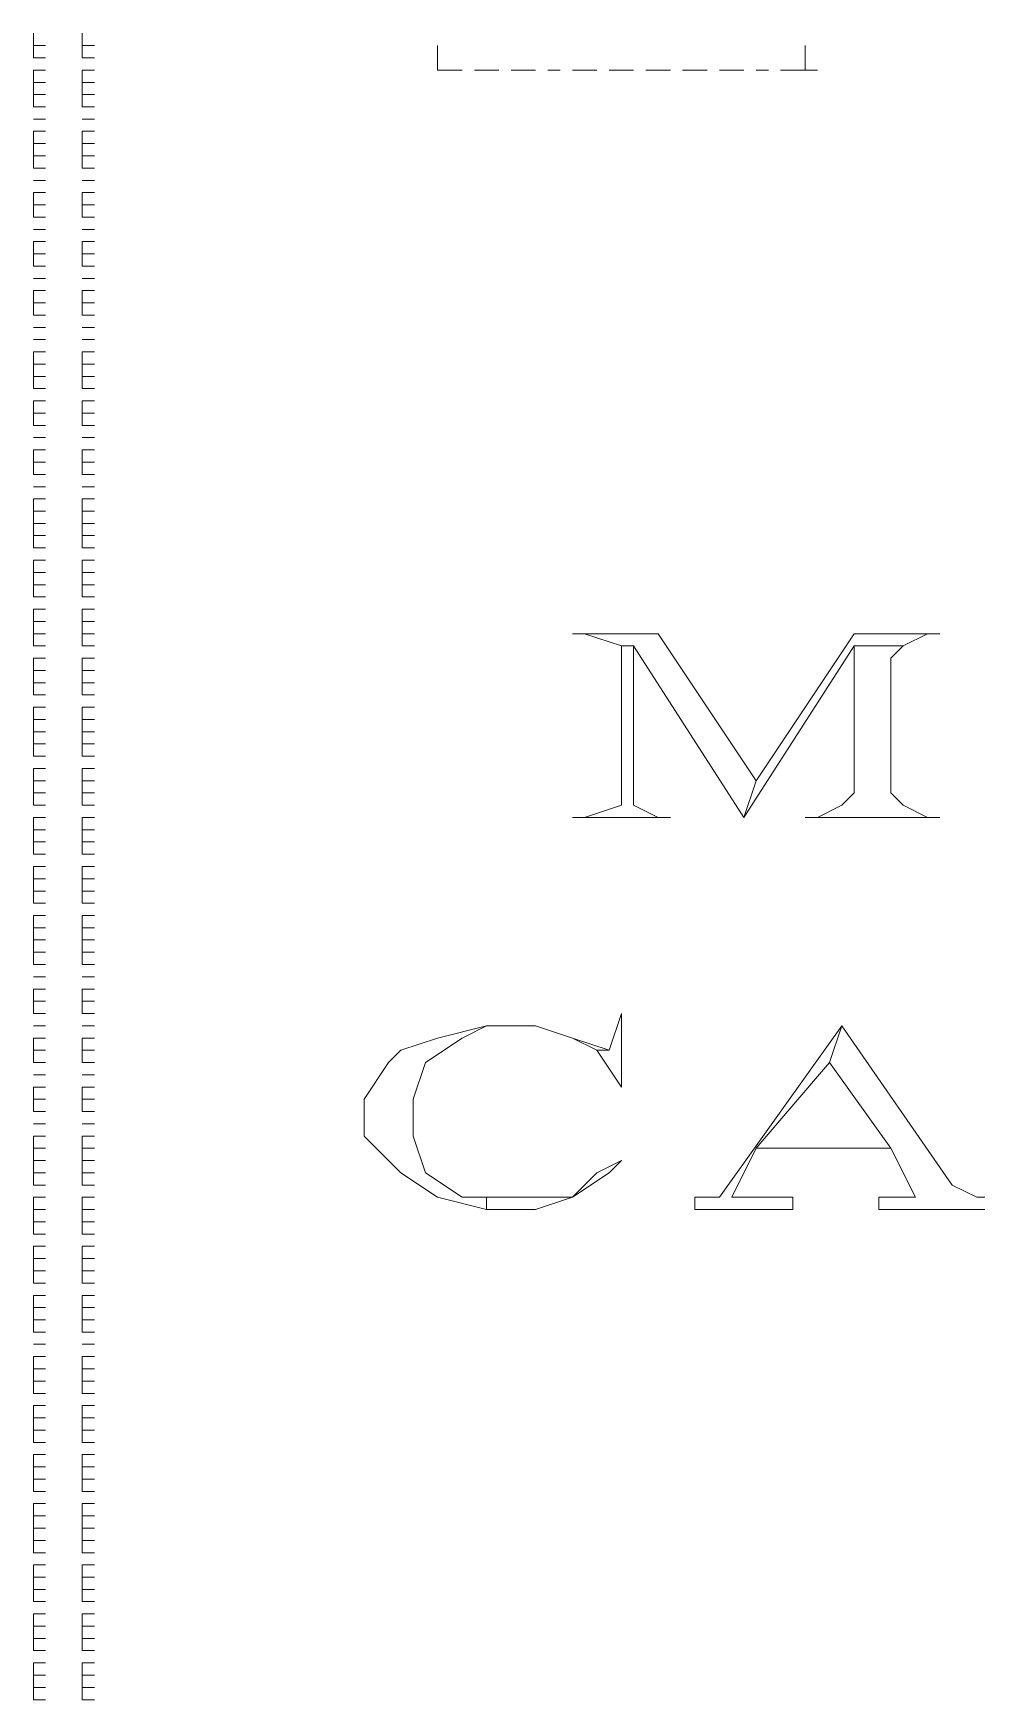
# Model space of a CAD drawing. Header units: inches. Extents: x 0.2 to 10.8, y 0.5 to 8.
# Drawn here: x 3.5667 to 3.695, y 5.0733 to 5.3 of the extents above; entities that cross this region are included whole.
import ezdxf

# ---------------------------------------------------------------- set-up
doc = ezdxf.new("R2010")
doc.units = ezdxf.units.IN
doc.header["$MEASUREMENT"] = 0
doc.layers.add('PDF_Geometry', color=7, linetype='Continuous')

msp = doc.modelspace()

# ---------------------------------------------------------------- linework, layer by layer
at = {"layer": 'PDF_Geometry', "lineweight": 13}
for points in [[(3.56667, 5.29833), (3.56667, 5.3)], [(3.57333, 5.29833), (3.57333, 5.3)], [(3.56667, 5.29667), (3.56667, 5.29833)], [(3.56667, 5.29833), (3.56833, 5.29833)], [(3.57333, 5.29667), (3.57333, 5.29833)], [(3.57333, 5.29833), (3.575, 5.29833)], [(3.62167, 5.295), (3.62167, 5.29833)], [(3.67167, 5.29833), (3.67167, 5.295)], [(3.56667, 5.29667), (3.56833, 5.29667)], [(3.56667, 5.29333), (3.56667, 5.295)], [(3.56667, 5.295), (3.56833, 5.295)], [(3.57333, 5.29667), (3.575, 5.29667)], [(3.57333, 5.29333), (3.57333, 5.295)], [(3.57333, 5.295), (3.575, 5.295)], [(3.625, 5.295), (3.62167, 5.295)], [(3.62167, 5.295), (3.62333, 5.295)], [(3.63, 5.295), (3.62667, 5.295)], [(3.635, 5.295), (3.63167, 5.295)], [(3.63833, 5.295), (3.63667, 5.295)], [(3.64333, 5.295), (3.64, 5.295)], [(3.64833, 5.295), (3.645, 5.295)], [(3.65333, 5.295), (3.65, 5.295)], [(3.65833, 5.295), (3.655, 5.295)], [(3.66333, 5.295), (3.66, 5.295)], [(3.66667, 5.295), (3.665, 5.295)], [(3.67167, 5.295), (3.66833, 5.295)], [(3.67167, 5.295), (3.67333, 5.295)], [(3.56667, 5.29167), (3.56667, 5.29333)], [(3.56667, 5.29333), (3.56833, 5.29333)], [(3.57333, 5.29167), (3.57333, 5.29333)], [(3.57333, 5.29333), (3.575, 5.29333)], [(3.56667, 5.29), (3.56667, 5.29167)], [(3.56667, 5.29167), (3.56833, 5.29167)], [(3.57333, 5.29), (3.57333, 5.29167)], [(3.57333, 5.29167), (3.575, 5.29167)], [(3.56667, 5.29), (3.56833, 5.29)], [(3.56667, 5.28833), (3.56833, 5.28833)], [(3.56667, 5.28833), (3.56833, 5.28833)], [(3.57333, 5.29), (3.575, 5.29)], [(3.57333, 5.28833), (3.575, 5.28833)], [(3.57333, 5.28833), (3.575, 5.28833)], [(3.56667, 5.285), (3.56667, 5.28667)], [(3.56667, 5.28667), (3.56833, 5.28667)], [(3.57333, 5.285), (3.57333, 5.28667)], [(3.57333, 5.28667), (3.575, 5.28667)], [(3.56667, 5.28333), (3.56667, 5.285)], [(3.56667, 5.285), (3.56833, 5.285)], [(3.57333, 5.28333), (3.57333, 5.285)], [(3.57333, 5.285), (3.575, 5.285)], [(3.56667, 5.28167), (3.56667, 5.28333)], [(3.56667, 5.28333), (3.56833, 5.28333)], [(3.56667, 5.28167), (3.56833, 5.28167)], [(3.57333, 5.28167), (3.57333, 5.28333)], [(3.57333, 5.28333), (3.575, 5.28333)], [(3.57333, 5.28167), (3.575, 5.28167)], [(3.56667, 5.28), (3.56833, 5.28)], [(3.56667, 5.28), (3.56833, 5.28)], [(3.57333, 5.28), (3.575, 5.28)], [(3.57333, 5.28), (3.575, 5.28)], [(3.56667, 5.27667), (3.56667, 5.27833)], [(3.56667, 5.27833), (3.56833, 5.27833)], [(3.57333, 5.27667), (3.57333, 5.27833)], [(3.57333, 5.27833), (3.575, 5.27833)], [(3.56667, 5.275), (3.56667, 5.27667)], [(3.56667, 5.27667), (3.56833, 5.27667)], [(3.56667, 5.275), (3.56833, 5.275)], [(3.57333, 5.275), (3.57333, 5.27667)], [(3.57333, 5.27667), (3.575, 5.27667)], [(3.57333, 5.275), (3.575, 5.275)], [(3.56667, 5.27333), (3.56833, 5.27333)], [(3.56667, 5.27333), (3.56833, 5.27333)], [(3.57333, 5.27333), (3.575, 5.27333)], [(3.57333, 5.27333), (3.575, 5.27333)], [(3.56667, 5.27), (3.56667, 5.27167)], [(3.56667, 5.27167), (3.56833, 5.27167)], [(3.56667, 5.26833), (3.56667, 5.27)], [(3.56667, 5.27), (3.56833, 5.27)], [(3.57333, 5.27), (3.57333, 5.27167)], [(3.57333, 5.27167), (3.575, 5.27167)], [(3.57333, 5.26833), (3.57333, 5.27)], [(3.57333, 5.27), (3.575, 5.27)], [(3.56667, 5.26833), (3.56833, 5.26833)], [(3.57333, 5.26833), (3.575, 5.26833)], [(3.56667, 5.26667), (3.56833, 5.26667)], [(3.56667, 5.26667), (3.56833, 5.26667)], [(3.57333, 5.26667), (3.575, 5.26667)], [(3.57333, 5.26667), (3.575, 5.26667)], [(3.56667, 5.26333), (3.56667, 5.265)], [(3.56667, 5.265), (3.56833, 5.265)], [(3.56667, 5.26167), (3.56667, 5.26333)], [(3.56667, 5.26333), (3.56833, 5.26333)], [(3.57333, 5.26333), (3.57333, 5.265)], [(3.57333, 5.265), (3.575, 5.265)], [(3.57333, 5.26167), (3.57333, 5.26333)], [(3.57333, 5.26333), (3.575, 5.26333)], [(3.56667, 5.26167), (3.56833, 5.26167)], [(3.57333, 5.26167), (3.575, 5.26167)], [(3.56667, 5.26), (3.56833, 5.26)], [(3.56667, 5.26), (3.56833, 5.26)], [(3.57333, 5.26), (3.575, 5.26)], [(3.57333, 5.26), (3.575, 5.26)], [(3.56667, 5.25833), (3.56833, 5.25833)], [(3.56667, 5.25833), (3.56833, 5.25833)], [(3.56667, 5.255), (3.56667, 5.25667)], [(3.56667, 5.25667), (3.56833, 5.25667)], [(3.57333, 5.25833), (3.575, 5.25833)], [(3.57333, 5.25833), (3.575, 5.25833)], [(3.57333, 5.255), (3.57333, 5.25667)], [(3.57333, 5.25667), (3.575, 5.25667)], [(3.56667, 5.25333), (3.56667, 5.255)], [(3.56667, 5.255), (3.56833, 5.255)], [(3.57333, 5.25333), (3.57333, 5.255)], [(3.57333, 5.255), (3.575, 5.255)], [(3.56667, 5.25167), (3.56667, 5.25333)], [(3.56667, 5.25333), (3.56833, 5.25333)], [(3.57333, 5.25167), (3.57333, 5.25333)], [(3.57333, 5.25333), (3.575, 5.25333)], [(3.56667, 5.25167), (3.56833, 5.25167)], [(3.56667, 5.24833), (3.56667, 5.25)], [(3.56667, 5.25), (3.56833, 5.25)], [(3.57333, 5.25167), (3.575, 5.25167)], [(3.57333, 5.24833), (3.57333, 5.25)], [(3.57333, 5.25), (3.575, 5.25)], [(3.56667, 5.24667), (3.56667, 5.24833)], [(3.56667, 5.24833), (3.56833, 5.24833)], [(3.57333, 5.24667), (3.57333, 5.24833)], [(3.57333, 5.24833), (3.575, 5.24833)], [(3.56667, 5.24667), (3.56833, 5.24667)], [(3.57333, 5.24667), (3.575, 5.24667)], [(3.56667, 5.245), (3.56833, 5.245)], [(3.56667, 5.245), (3.56833, 5.245)], [(3.56667, 5.24167), (3.56667, 5.24333)], [(3.56667, 5.24333), (3.56833, 5.24333)], [(3.57333, 5.245), (3.575, 5.245)], [(3.57333, 5.245), (3.575, 5.245)], [(3.57333, 5.24167), (3.57333, 5.24333)], [(3.57333, 5.24333), (3.575, 5.24333)], [(3.56667, 5.24), (3.56667, 5.24167)], [(3.56667, 5.24167), (3.56833, 5.24167)], [(3.57333, 5.24), (3.57333, 5.24167)], [(3.57333, 5.24167), (3.575, 5.24167)], [(3.56667, 5.24), (3.56833, 5.24)], [(3.56667, 5.23833), (3.56833, 5.23833)], [(3.56667, 5.23833), (3.56833, 5.23833)], [(3.57333, 5.24), (3.575, 5.24)], [(3.57333, 5.23833), (3.575, 5.23833)], [(3.57333, 5.23833), (3.575, 5.23833)], [(3.56667, 5.235), (3.56667, 5.23667)], [(3.56667, 5.23667), (3.56833, 5.23667)], [(3.57333, 5.235), (3.57333, 5.23667)], [(3.57333, 5.23667), (3.575, 5.23667)], [(3.56667, 5.23333), (3.56667, 5.235)], [(3.56667, 5.235), (3.56833, 5.235)], [(3.57333, 5.23333), (3.57333, 5.235)], [(3.57333, 5.235), (3.575, 5.235)], [(3.56667, 5.23167), (3.56667, 5.23333)], [(3.56667, 5.23333), (3.56833, 5.23333)], [(3.56667, 5.23), (3.56667, 5.23167)], [(3.56667, 5.23167), (3.56833, 5.23167)], [(3.57333, 5.23167), (3.57333, 5.23333)], [(3.57333, 5.23333), (3.575, 5.23333)], [(3.57333, 5.23), (3.57333, 5.23167)], [(3.57333, 5.23167), (3.575, 5.23167)], [(3.56667, 5.23), (3.56833, 5.23)], [(3.57333, 5.23), (3.575, 5.23)], [(3.56667, 5.22667), (3.56667, 5.22833)], [(3.56667, 5.22833), (3.56833, 5.22833)], [(3.57333, 5.22667), (3.57333, 5.22833)], [(3.57333, 5.22833), (3.575, 5.22833)], [(3.56667, 5.225), (3.56667, 5.22667)], [(3.56667, 5.22667), (3.56833, 5.22667)], [(3.56667, 5.22333), (3.56667, 5.225)], [(3.56667, 5.225), (3.56833, 5.225)], [(3.57333, 5.225), (3.57333, 5.22667)], [(3.57333, 5.22667), (3.575, 5.22667)], [(3.57333, 5.22333), (3.57333, 5.225)], [(3.57333, 5.225), (3.575, 5.225)], [(3.56667, 5.22333), (3.56833, 5.22333)], [(3.57333, 5.22333), (3.575, 5.22333)], [(3.56667, 5.22), (3.56667, 5.22167)], [(3.56667, 5.22167), (3.56833, 5.22167)], [(3.57333, 5.22), (3.57333, 5.22167)], [(3.57333, 5.22167), (3.575, 5.22167)], [(3.56667, 5.21833), (3.56667, 5.22)], [(3.56667, 5.22), (3.56833, 5.22)], [(3.56667, 5.21667), (3.56667, 5.21833)], [(3.56667, 5.21833), (3.56833, 5.21833)], [(3.57333, 5.21833), (3.57333, 5.22)], [(3.57333, 5.22), (3.575, 5.22)], [(3.57333, 5.21667), (3.57333, 5.21833)], [(3.57333, 5.21833), (3.575, 5.21833)], [(3.65167, 5.21833), (3.64, 5.21833), (3.64, 5.21833), (3.64167, 5.21833), (3.64667, 5.21667), (3.64833, 5.21667), (3.66333, 5.19333), (3.665, 5.19833), (3.65167, 5.21833)], [(3.69, 5.21833), (3.67833, 5.21833), (3.665, 5.19833), (3.66333, 5.19333), (3.66333, 5.19333), (3.67833, 5.21667), (3.685, 5.21667), (3.68833, 5.21833), (3.69, 5.21833)], [(3.56667, 5.21667), (3.56833, 5.21667)], [(3.57333, 5.21667), (3.575, 5.21667)], [(3.64667, 5.21667), (3.64667, 5.195), (3.64167, 5.19333), (3.64, 5.19333), (3.64, 5.19333), (3.65333, 5.19333), (3.65333, 5.19333), (3.65167, 5.19333), (3.64833, 5.195), (3.64833, 5.21667), (3.64667, 5.21667)], [(3.685, 5.21667), (3.67833, 5.21667), (3.67833, 5.19667), (3.67667, 5.195), (3.67333, 5.19333), (3.67167, 5.19333), (3.67167, 5.19333), (3.69, 5.19333), (3.69, 5.19333), (3.68833, 5.19333), (3.685, 5.195), (3.68333, 5.19667), (3.68333, 5.215), (3.685, 5.21667)], [(3.56667, 5.21333), (3.56667, 5.215)], [(3.56667, 5.215), (3.56833, 5.215)], [(3.56667, 5.21167), (3.56667, 5.21333)], [(3.56667, 5.21333), (3.56833, 5.21333)], [(3.57333, 5.21333), (3.57333, 5.215)], [(3.57333, 5.215), (3.575, 5.215)], [(3.57333, 5.21167), (3.57333, 5.21333)], [(3.57333, 5.21333), (3.575, 5.21333)], [(3.56667, 5.21), (3.56667, 5.21167)], [(3.56667, 5.21167), (3.56833, 5.21167)], [(3.57333, 5.21), (3.57333, 5.21167)], [(3.57333, 5.21167), (3.575, 5.21167)], [(3.56667, 5.21), (3.56833, 5.21)], [(3.57333, 5.21), (3.575, 5.21)], [(3.56667, 5.20667), (3.56667, 5.20833)], [(3.56667, 5.20833), (3.56833, 5.20833)], [(3.56667, 5.205), (3.56667, 5.20667)], [(3.56667, 5.20667), (3.56833, 5.20667)], [(3.57333, 5.20667), (3.57333, 5.20833)], [(3.57333, 5.20833), (3.575, 5.20833)], [(3.57333, 5.205), (3.57333, 5.20667)], [(3.57333, 5.20667), (3.575, 5.20667)], [(3.56667, 5.20333), (3.56667, 5.205)], [(3.56667, 5.205), (3.56833, 5.205)], [(3.57333, 5.20333), (3.57333, 5.205)], [(3.57333, 5.205), (3.575, 5.205)], [(3.56667, 5.20167), (3.56667, 5.20333)], [(3.56667, 5.20333), (3.56833, 5.20333)], [(3.57333, 5.20167), (3.57333, 5.20333)], [(3.57333, 5.20333), (3.575, 5.20333)], [(3.56667, 5.20167), (3.56833, 5.20167)], [(3.56667, 5.19833), (3.56667, 5.2)], [(3.56667, 5.2), (3.56833, 5.2)], [(3.57333, 5.20167), (3.575, 5.20167)], [(3.57333, 5.19833), (3.57333, 5.2)], [(3.57333, 5.2), (3.575, 5.2)], [(3.56667, 5.19667), (3.56667, 5.19833)], [(3.56667, 5.19833), (3.56833, 5.19833)], [(3.57333, 5.19667), (3.57333, 5.19833)], [(3.57333, 5.19833), (3.575, 5.19833)], [(3.56667, 5.195), (3.56667, 5.19667)], [(3.56667, 5.19667), (3.56833, 5.19667)], [(3.57333, 5.195), (3.57333, 5.19667)], [(3.57333, 5.19667), (3.575, 5.19667)], [(3.56667, 5.195), (3.56833, 5.195)], [(3.56667, 5.19167), (3.56667, 5.19333)], [(3.56667, 5.19333), (3.56833, 5.19333)], [(3.57333, 5.195), (3.575, 5.195)], [(3.57333, 5.19167), (3.57333, 5.19333)], [(3.57333, 5.19333), (3.575, 5.19333)], [(3.56667, 5.19), (3.56667, 5.19167)], [(3.56667, 5.19167), (3.56833, 5.19167)], [(3.57333, 5.19), (3.57333, 5.19167)], [(3.57333, 5.19167), (3.575, 5.19167)], [(3.56667, 5.18833), (3.56667, 5.19)], [(3.56667, 5.19), (3.56833, 5.19)], [(3.57333, 5.18833), (3.57333, 5.19)], [(3.57333, 5.19), (3.575, 5.19)], [(3.56667, 5.18833), (3.56833, 5.18833)], [(3.56667, 5.185), (3.56667, 5.18667)], [(3.56667, 5.18667), (3.56833, 5.18667)], [(3.57333, 5.18833), (3.575, 5.18833)], [(3.57333, 5.185), (3.57333, 5.18667)], [(3.57333, 5.18667), (3.575, 5.18667)], [(3.56667, 5.18333), (3.56667, 5.185)], [(3.56667, 5.185), (3.56833, 5.185)], [(3.57333, 5.18333), (3.57333, 5.185)], [(3.57333, 5.185), (3.575, 5.185)], [(3.56667, 5.18167), (3.56667, 5.18333)], [(3.56667, 5.18333), (3.56833, 5.18333)], [(3.56667, 5.18167), (3.56833, 5.18167)], [(3.57333, 5.18167), (3.57333, 5.18333)], [(3.57333, 5.18333), (3.575, 5.18333)], [(3.57333, 5.18167), (3.575, 5.18167)], [(3.56667, 5.17833), (3.56667, 5.18)], [(3.56667, 5.18), (3.56833, 5.18)], [(3.57333, 5.17833), (3.57333, 5.18)], [(3.57333, 5.18), (3.575, 5.18)], [(3.56667, 5.17667), (3.56667, 5.17833)], [(3.56667, 5.17833), (3.56833, 5.17833)], [(3.57333, 5.17667), (3.57333, 5.17833)], [(3.57333, 5.17833), (3.575, 5.17833)], [(3.56667, 5.175), (3.56667, 5.17667)], [(3.56667, 5.17667), (3.56833, 5.17667)], [(3.56667, 5.17333), (3.56667, 5.175)], [(3.56667, 5.175), (3.56833, 5.175)], [(3.57333, 5.175), (3.57333, 5.17667)], [(3.57333, 5.17667), (3.575, 5.17667)], [(3.57333, 5.17333), (3.57333, 5.175)], [(3.57333, 5.175), (3.575, 5.175)], [(3.56667, 5.17333), (3.56833, 5.17333)], [(3.57333, 5.17333), (3.575, 5.17333)], [(3.56667, 5.17167), (3.56833, 5.17167)], [(3.56667, 5.17167), (3.56833, 5.17167)], [(3.57333, 5.17167), (3.575, 5.17167)], [(3.57333, 5.17167), (3.575, 5.17167)], [(3.56667, 5.16833), (3.56667, 5.17)], [(3.56667, 5.17), (3.56833, 5.17)], [(3.56667, 5.16667), (3.56667, 5.16833)], [(3.56667, 5.16833), (3.56833, 5.16833)], [(3.57333, 5.16833), (3.57333, 5.17)], [(3.57333, 5.17), (3.575, 5.17)], [(3.57333, 5.16667), (3.57333, 5.16833)], [(3.57333, 5.16833), (3.575, 5.16833)], [(3.56667, 5.16667), (3.56833, 5.16667)], [(3.57333, 5.16667), (3.575, 5.16667)], [(3.64667, 5.16667), (3.645, 5.16167), (3.64333, 5.16167), (3.64667, 5.15667), (3.64667, 5.16667)], [(3.56667, 5.165), (3.56833, 5.165)], [(3.56667, 5.165), (3.56833, 5.165)], [(3.57333, 5.165), (3.575, 5.165)], [(3.57333, 5.165), (3.575, 5.165)], [(3.635, 5.165), (3.62833, 5.165), (3.62167, 5.16333), (3.61667, 5.16167), (3.615, 5.16), (3.61167, 5.155), (3.61167, 5.15), (3.615, 5.14667), (3.61667, 5.145), (3.62167, 5.14167), (3.62833, 5.14), (3.62833, 5.14167), (3.625, 5.14167), (3.62, 5.145), (3.61833, 5.15), (3.61833, 5.155), (3.62, 5.16), (3.625, 5.16333), (3.62833, 5.165), (3.635, 5.165)], [(3.635, 5.165), (3.635, 5.165), (3.64, 5.16333), (3.64333, 5.16167), (3.645, 5.16167), (3.64, 5.16333), (3.635, 5.165)], [(3.67667, 5.165), (3.67667, 5.165), (3.66, 5.14167), (3.65833, 5.14167), (3.65667, 5.14167), (3.65667, 5.14), (3.67, 5.14), (3.67, 5.14167), (3.665, 5.14167), (3.66167, 5.14167), (3.665, 5.14833), (3.68333, 5.14833), (3.665, 5.14833), (3.675, 5.16), (3.67667, 5.165)], [(3.67667, 5.165), (3.675, 5.16), (3.68333, 5.14833), (3.665, 5.14833), (3.68333, 5.14833), (3.68667, 5.14167), (3.68667, 5.14167), (3.68333, 5.14167), (3.68167, 5.14167), (3.68167, 5.14), (3.69667, 5.14), (3.69667, 5.14167), (3.695, 5.14167), (3.69167, 5.14333), (3.67667, 5.165)], [(3.56667, 5.16167), (3.56667, 5.16333)], [(3.56667, 5.16333), (3.56833, 5.16333)], [(3.56667, 5.16), (3.56667, 5.16167)], [(3.56667, 5.16167), (3.56833, 5.16167)], [(3.57333, 5.16167), (3.57333, 5.16333)], [(3.57333, 5.16333), (3.575, 5.16333)], [(3.57333, 5.16), (3.57333, 5.16167)], [(3.57333, 5.16167), (3.575, 5.16167)], [(3.56667, 5.16), (3.56833, 5.16)], [(3.57333, 5.16), (3.575, 5.16)], [(3.56667, 5.15833), (3.56833, 5.15833)], [(3.56667, 5.15833), (3.56833, 5.15833)], [(3.56667, 5.155), (3.56667, 5.15667)], [(3.56667, 5.15667), (3.56833, 5.15667)], [(3.57333, 5.15833), (3.575, 5.15833)], [(3.57333, 5.15833), (3.575, 5.15833)], [(3.57333, 5.155), (3.57333, 5.15667)], [(3.57333, 5.15667), (3.575, 5.15667)], [(3.56667, 5.15333), (3.56667, 5.155)], [(3.56667, 5.155), (3.56833, 5.155)], [(3.57333, 5.15333), (3.57333, 5.155)], [(3.57333, 5.155), (3.575, 5.155)], [(3.56667, 5.15333), (3.56833, 5.15333)], [(3.57333, 5.15333), (3.575, 5.15333)], [(3.56667, 5.15167), (3.56833, 5.15167)], [(3.56667, 5.15167), (3.56833, 5.15167)], [(3.56667, 5.14833), (3.56667, 5.15)], [(3.56667, 5.15), (3.56833, 5.15)], [(3.57333, 5.15167), (3.575, 5.15167)], [(3.57333, 5.15167), (3.575, 5.15167)], [(3.57333, 5.14833), (3.57333, 5.15)], [(3.57333, 5.15), (3.575, 5.15)], [(3.56667, 5.14667), (3.56667, 5.14833)], [(3.56667, 5.14833), (3.56833, 5.14833)], [(3.57333, 5.14667), (3.57333, 5.14833)], [(3.57333, 5.14833), (3.575, 5.14833)], [(3.56667, 5.145), (3.56667, 5.14667)], [(3.56667, 5.14667), (3.56833, 5.14667)], [(3.57333, 5.145), (3.57333, 5.14667)], [(3.57333, 5.14667), (3.575, 5.14667)], [(3.64667, 5.14667), (3.64333, 5.145), (3.64, 5.14167), (3.635, 5.14167), (3.62833, 5.14167), (3.62833, 5.14), (3.635, 5.14), (3.64, 5.14167), (3.645, 5.145), (3.64667, 5.14667)], [(3.56667, 5.14333), (3.56667, 5.145)], [(3.56667, 5.145), (3.56833, 5.145)], [(3.56667, 5.14333), (3.56833, 5.14333)], [(3.57333, 5.14333), (3.57333, 5.145)], [(3.57333, 5.145), (3.575, 5.145)], [(3.57333, 5.14333), (3.575, 5.14333)], [(3.56667, 5.14), (3.56667, 5.14167)], [(3.56667, 5.14167), (3.56833, 5.14167)], [(3.57333, 5.14), (3.57333, 5.14167)], [(3.57333, 5.14167), (3.575, 5.14167)], [(3.56667, 5.13833), (3.56667, 5.14)], [(3.56667, 5.14), (3.56833, 5.14)], [(3.57333, 5.13833), (3.57333, 5.14)], [(3.57333, 5.14), (3.575, 5.14)], [(3.56667, 5.13667), (3.56667, 5.13833)], [(3.56667, 5.13833), (3.56833, 5.13833)], [(3.56667, 5.13667), (3.56833, 5.13667)], [(3.57333, 5.13667), (3.57333, 5.13833)], [(3.57333, 5.13833), (3.575, 5.13833)], [(3.57333, 5.13667), (3.575, 5.13667)], [(3.56667, 5.13333), (3.56667, 5.135)], [(3.56667, 5.135), (3.56833, 5.135)], [(3.57333, 5.13333), (3.57333, 5.135)], [(3.57333, 5.135), (3.575, 5.135)], [(3.56667, 5.13167), (3.56667, 5.13333)], [(3.56667, 5.13333), (3.56833, 5.13333)], [(3.57333, 5.13167), (3.57333, 5.13333)], [(3.57333, 5.13333), (3.575, 5.13333)], [(3.56667, 5.13), (3.56667, 5.13167)], [(3.56667, 5.13167), (3.56833, 5.13167)], [(3.56667, 5.13), (3.56833, 5.13)], [(3.57333, 5.13), (3.57333, 5.13167)], [(3.57333, 5.13167), (3.575, 5.13167)], [(3.57333, 5.13), (3.575, 5.13)], [(3.56667, 5.12667), (3.56667, 5.12833)], [(3.56667, 5.12833), (3.56833, 5.12833)], [(3.57333, 5.12667), (3.57333, 5.12833)], [(3.57333, 5.12833), (3.575, 5.12833)], [(3.56667, 5.125), (3.56667, 5.12667)], [(3.56667, 5.12667), (3.56833, 5.12667)], [(3.56667, 5.12333), (3.56667, 5.125)], [(3.56667, 5.125), (3.56833, 5.125)], [(3.57333, 5.125), (3.57333, 5.12667)], [(3.57333, 5.12667), (3.575, 5.12667)], [(3.57333, 5.12333), (3.57333, 5.125)], [(3.57333, 5.125), (3.575, 5.125)], [(3.56667, 5.12333), (3.56833, 5.12333)], [(3.57333, 5.12333), (3.575, 5.12333)], [(3.56667, 5.12167), (3.56833, 5.12167)], [(3.56667, 5.12167), (3.56833, 5.12167)], [(3.57333, 5.12167), (3.575, 5.12167)], [(3.57333, 5.12167), (3.575, 5.12167)], [(3.56667, 5.11833), (3.56667, 5.12)], [(3.56667, 5.12), (3.56833, 5.12)], [(3.56667, 5.11667), (3.56667, 5.11833)], [(3.56667, 5.11833), (3.56833, 5.11833)], [(3.57333, 5.11833), (3.57333, 5.12)], [(3.57333, 5.12), (3.575, 5.12)], [(3.57333, 5.11667), (3.57333, 5.11833)], [(3.57333, 5.11833), (3.575, 5.11833)], [(3.56667, 5.115), (3.56667, 5.11667)], [(3.56667, 5.11667), (3.56833, 5.11667)], [(3.57333, 5.115), (3.57333, 5.11667)], [(3.57333, 5.11667), (3.575, 5.11667)], [(3.56667, 5.115), (3.56833, 5.115)], [(3.57333, 5.115), (3.575, 5.115)], [(3.56667, 5.11167), (3.56667, 5.11333)], [(3.56667, 5.11333), (3.56833, 5.11333)], [(3.56667, 5.11), (3.56667, 5.11167)], [(3.56667, 5.11167), (3.56833, 5.11167)], [(3.57333, 5.11167), (3.57333, 5.11333)], [(3.57333, 5.11333), (3.575, 5.11333)], [(3.57333, 5.11), (3.57333, 5.11167)], [(3.57333, 5.11167), (3.575, 5.11167)], [(3.56667, 5.10833), (3.56667, 5.11)], [(3.56667, 5.11), (3.56833, 5.11)], [(3.57333, 5.10833), (3.57333, 5.11)], [(3.57333, 5.11), (3.575, 5.11)], [(3.56667, 5.10833), (3.56833, 5.10833)], [(3.57333, 5.10833), (3.575, 5.10833)], [(3.56667, 5.105), (3.56667, 5.10667)], [(3.56667, 5.10667), (3.56833, 5.10667)], [(3.56667, 5.10333), (3.56667, 5.105)], [(3.56667, 5.105), (3.56833, 5.105)], [(3.57333, 5.105), (3.57333, 5.10667)], [(3.57333, 5.10667), (3.575, 5.10667)], [(3.57333, 5.10333), (3.57333, 5.105)], [(3.57333, 5.105), (3.575, 5.105)], [(3.56667, 5.10167), (3.56667, 5.10333)], [(3.56667, 5.10333), (3.56833, 5.10333)], [(3.57333, 5.10167), (3.57333, 5.10333)], [(3.57333, 5.10333), (3.575, 5.10333)], [(3.56667, 5.10167), (3.56833, 5.10167)], [(3.56667, 5.09833), (3.56667, 5.1)], [(3.56667, 5.1), (3.56833, 5.1)], [(3.57333, 5.10167), (3.575, 5.10167)], [(3.57333, 5.09833), (3.57333, 5.1)], [(3.57333, 5.1), (3.575, 5.1)], [(3.56667, 5.09667), (3.56667, 5.09833)], [(3.56667, 5.09833), (3.56833, 5.09833)], [(3.57333, 5.09667), (3.57333, 5.09833)], [(3.57333, 5.09833), (3.575, 5.09833)], [(3.56667, 5.095), (3.56667, 5.09667)], [(3.56667, 5.09667), (3.56833, 5.09667)], [(3.57333, 5.095), (3.57333, 5.09667)], [(3.57333, 5.09667), (3.575, 5.09667)], [(3.56667, 5.09333), (3.56667, 5.095)], [(3.56667, 5.095), (3.56833, 5.095)], [(3.56667, 5.09333), (3.56833, 5.09333)], [(3.57333, 5.09333), (3.57333, 5.095)], [(3.57333, 5.095), (3.575, 5.095)], [(3.57333, 5.09333), (3.575, 5.09333)], [(3.56667, 5.09), (3.56667, 5.09167)], [(3.56667, 5.09167), (3.56833, 5.09167)], [(3.57333, 5.09), (3.57333, 5.09167)], [(3.57333, 5.09167), (3.575, 5.09167)], [(3.56667, 5.08833), (3.56667, 5.09)], [(3.56667, 5.09), (3.56833, 5.09)], [(3.57333, 5.08833), (3.57333, 5.09)], [(3.57333, 5.09), (3.575, 5.09)], [(3.56667, 5.08667), (3.56667, 5.08833)], [(3.56667, 5.08833), (3.56833, 5.08833)], [(3.56667, 5.08667), (3.56833, 5.08667)], [(3.57333, 5.08667), (3.57333, 5.08833)], [(3.57333, 5.08833), (3.575, 5.08833)], [(3.57333, 5.08667), (3.575, 5.08667)], [(3.56667, 5.08333), (3.56667, 5.085)], [(3.56667, 5.085), (3.56833, 5.085)], [(3.57333, 5.08333), (3.57333, 5.085)], [(3.57333, 5.085), (3.575, 5.085)], [(3.56667, 5.08167), (3.56667, 5.08333)], [(3.56667, 5.08333), (3.56833, 5.08333)], [(3.57333, 5.08167), (3.57333, 5.08333)], [(3.57333, 5.08333), (3.575, 5.08333)], [(3.56667, 5.08), (3.56667, 5.08167)], [(3.56667, 5.08167), (3.56833, 5.08167)], [(3.56667, 5.08), (3.56833, 5.08)], [(3.57333, 5.08), (3.57333, 5.08167)], [(3.57333, 5.08167), (3.575, 5.08167)], [(3.57333, 5.08), (3.575, 5.08)], [(3.56667, 5.07667), (3.56667, 5.07833)], [(3.56667, 5.07833), (3.56833, 5.07833)], [(3.57333, 5.07667), (3.57333, 5.07833)], [(3.57333, 5.07833), (3.575, 5.07833)], [(3.56667, 5.075), (3.56667, 5.07667)], [(3.56667, 5.07667), (3.56833, 5.07667)], [(3.57333, 5.075), (3.57333, 5.07667)], [(3.57333, 5.07667), (3.575, 5.07667)], [(3.56667, 5.07333), (3.56667, 5.075)], [(3.56667, 5.075), (3.56833, 5.075)], [(3.56667, 5.07333), (3.56833, 5.07333)], [(3.57333, 5.07333), (3.57333, 5.075)], [(3.57333, 5.075), (3.575, 5.075)], [(3.57333, 5.07333), (3.575, 5.07333)]]:
    msp.add_lwpolyline(points, dxfattribs=at)

doc.saveas('drawing.dxf')
